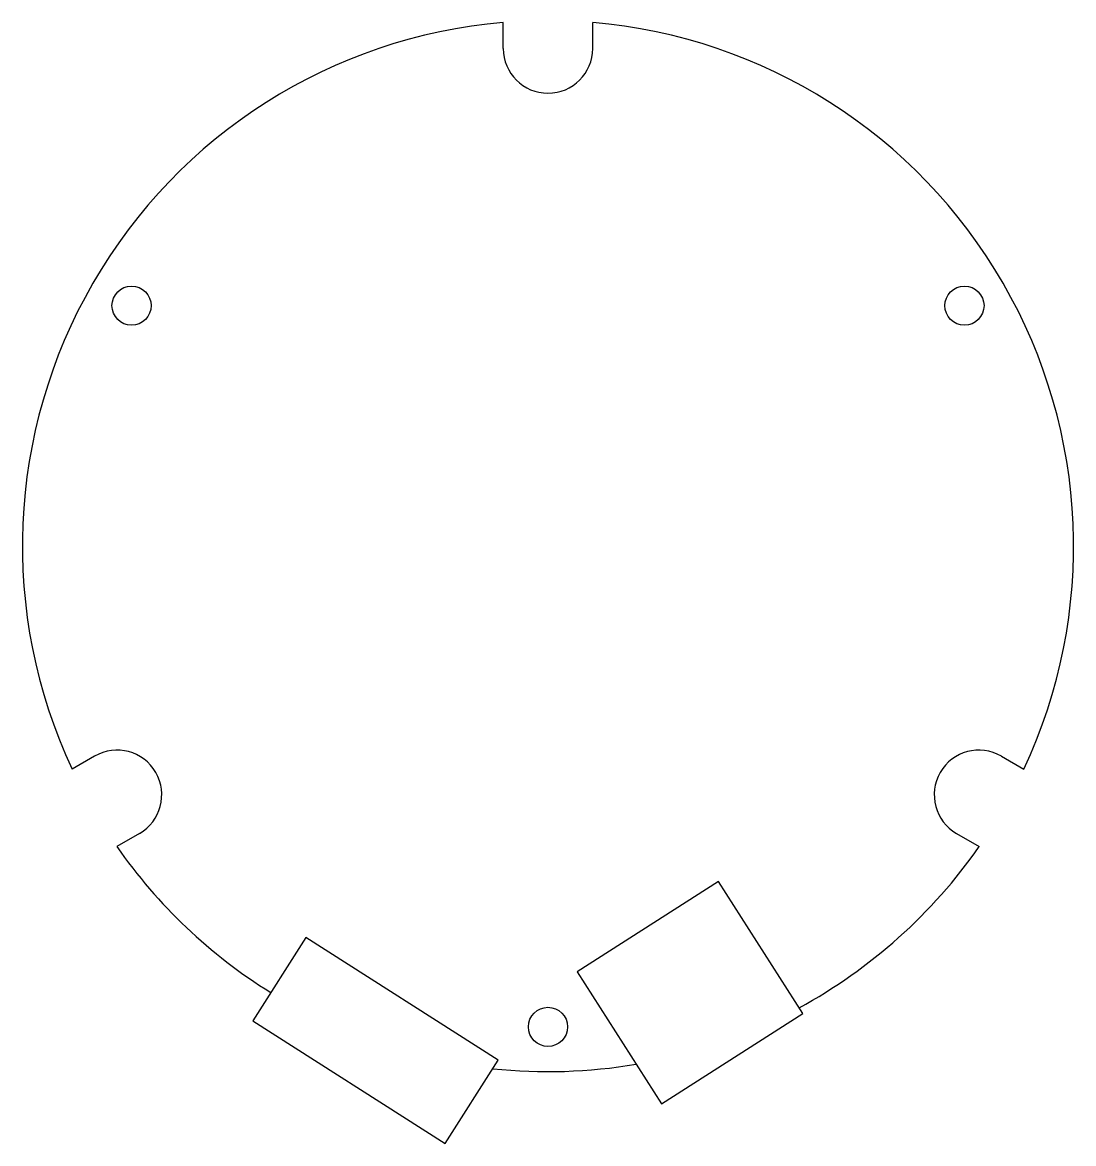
# Model space of a CAD drawing. Header units: millimetres. Extents: x -47 to 47, y -53 to 47.
import ezdxf

# ---------------------------------------------------------------- set-up
doc = ezdxf.new("R2010")
doc.units = ezdxf.units.MM

msp = doc.modelspace()

# ---------------------------------------------------------------- linework, layer by layer
at = {"color": 7, "linetype": 'Continuous', "lineweight": 25}
for p, q in [((-4, 44.5), (-4, 46.83)), ((4, 44.5), (4, 46.83)), ((-40.54, -18.79), (-42.56, -19.95)), ((40.54, -18.79), (42.56, -19.95)), ((-36.54, -25.71), (-38.56, -26.88)), ((36.54, -25.71), (38.56, -26.88)), ((15.26, -30.01), (2.61, -38.07)), ((22.79, -41.81), (15.26, -30.01)), ((-21.65, -35), (-26.41, -42.47)), ((-4.45, -45.97), (-21.65, -35)), ((2.61, -38.07), (10.14, -49.87)), ((10.14, -49.87), (22.79, -41.81)), ((-26.41, -42.47), (-9.21, -53.44)), ((-9.21, -53.44), (-4.45, -45.97))]:
    msp.add_line(p, q, dxfattribs=at)
for centre in [(-37.24, 21.5), (37.24, 21.5), (0, -43)]:
    msp.add_circle(centre, 1.75, dxfattribs=at)
for centre, radius, start, end in [((0, 0), 47, 94.8821, 205.1179), ((0, 0), 47, 334.8821, 85.1179), ((0, 44.5), 4, 180, 0), ((-38.54, -22.25), 4, 300, 120), ((38.54, -22.25), 4, 60, 240), ((0, 0), 47, 214.8821, 238.1644), ((0, 0), 47, 298.5406, 325.1179), ((0, 0), 47, 263.9682, 279.6551)]:
    msp.add_arc(centre, radius, start, end, dxfattribs=at)

doc.saveas('drawing.dxf')
